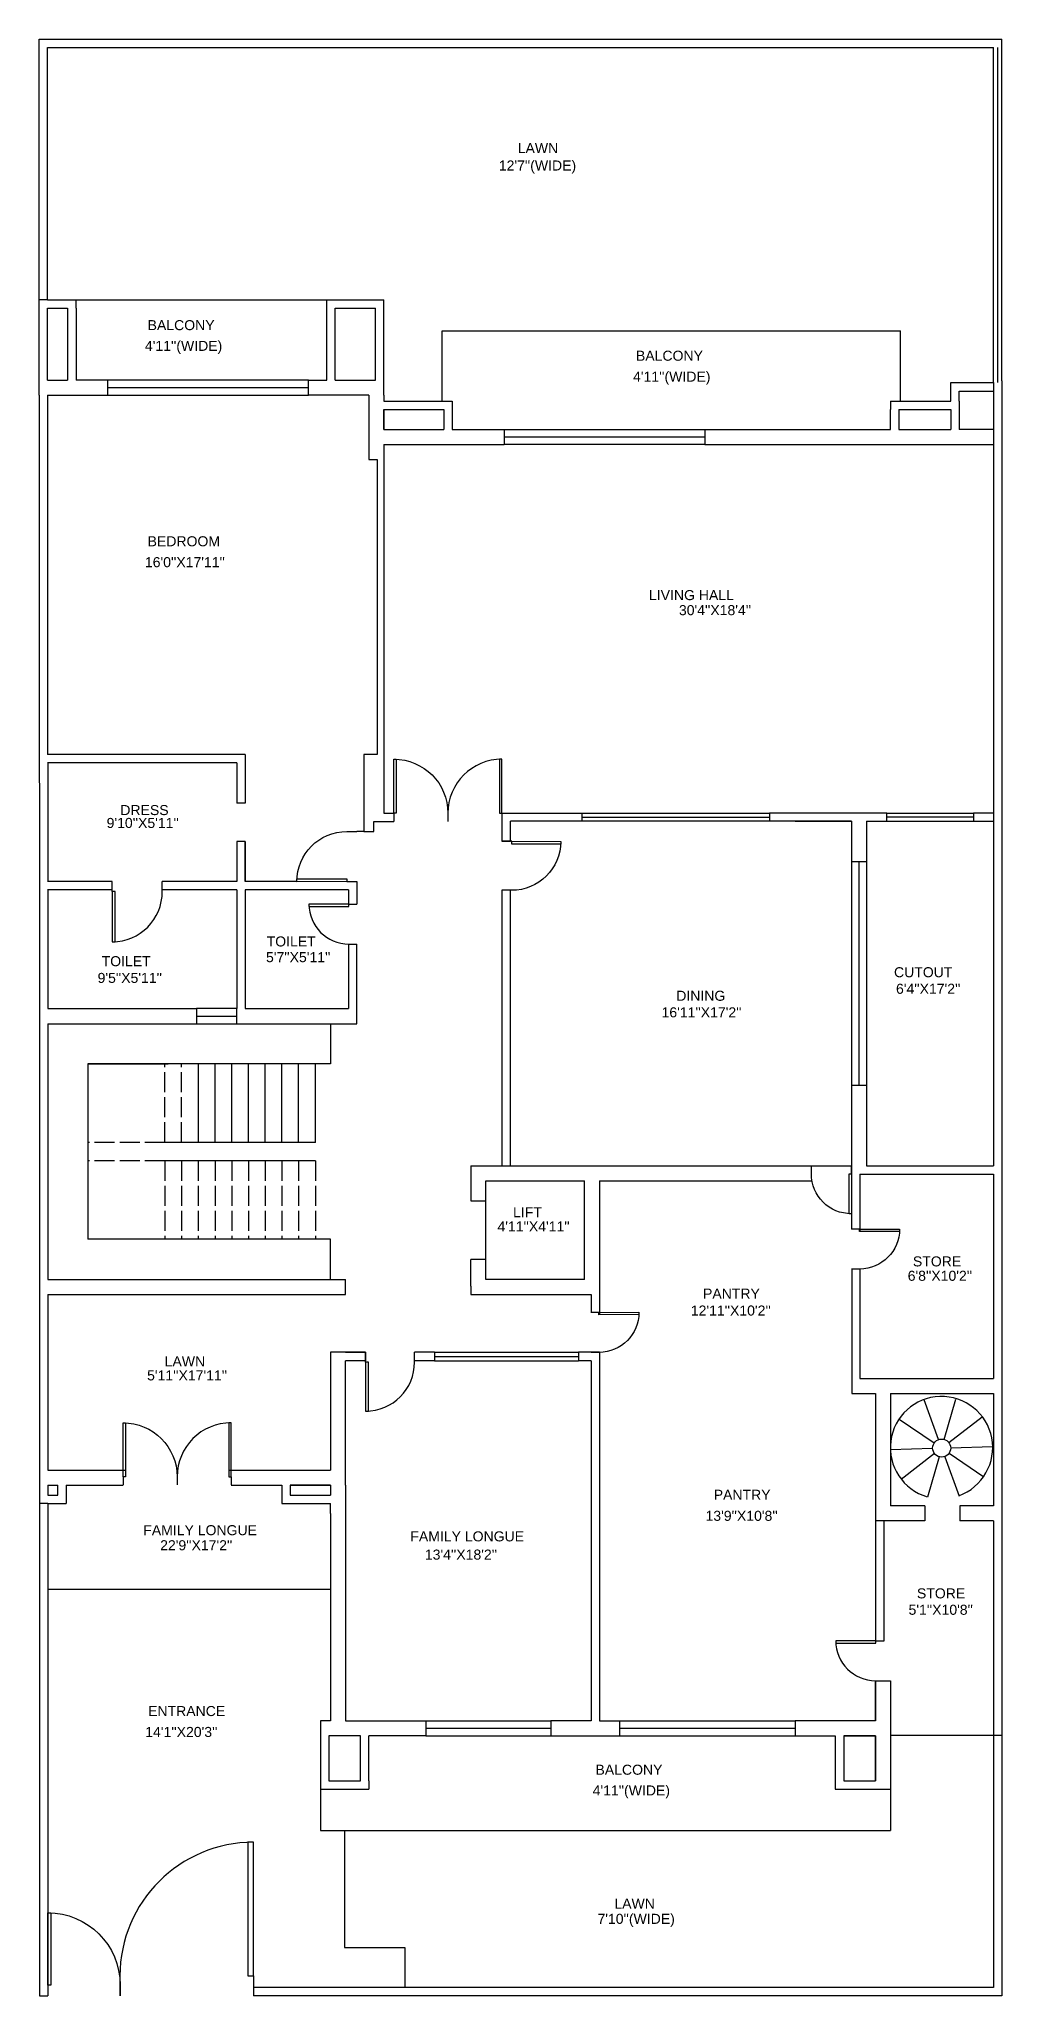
# Model space of a CAD drawing. Header units: inches. Extents: x -1026 to -449, y 207 to 1377.
import ezdxf

# ---------------------------------------------------------------- set-up
doc = ezdxf.new("R2010")
doc.units = ezdxf.units.IN
doc.header["$MEASUREMENT"] = 0
doc.linetypes.add('ACAD_ISO02W100', pattern=[15, 12, -3])
for name, color, linetype in [('BALCONY', 63, 'Continuous'), ('DOOR', 180, 'Continuous'), ('LIFT', 222, 'Continuous'), ('STAIRS', 100, 'Continuous'), ('TEXT', 11, 'Continuous'), ('WALL', 10, 'Continuous'), ('WINDOW', 42, 'Continuous')]:
    doc.layers.add(name, color=color, linetype=linetype)
doc.styles.get("Standard").update_dxf_attribs({"font": 'arial.ttf'})

# ---------------------------------------------------------------- blocks, each defined once
blk = doc.blocks.new('*U5')
blk.add_line((0, -12.6), (0, 12.6))
blk = doc.blocks.new('*U6')
at = {"layer": 'STAIRS', "color": 0, "linetype": 'ByBlock', "lineweight": -2, "transparency": 16777216}
blk.add_blockref('*U5', (67.5, 84.6), dxfattribs=at)
for p, rotation in [((56.9, 81.1), 35.99999999999999), ((78.1, 81.1), 324.0000000000001), ((50.4, 72.1), 72), ((84.6, 72.1), 288), ((50.4, 61), 108), ((56.9, 52), 144), ((67.5, 48.5), 180), ((78.1, 52), 216), ((84.6, 61), 252)]:
    blk.add_blockref('*U5', p, dxfattribs=dict(at, rotation=rotation))
blk = doc.blocks.new('*U4')
for p, q in [((-30, 0), (-30, -6)), ((0, 0), (0, -6))]:
    blk.add_line(p, q)
blk.add_lwpolyline([(0, 0), (0, 30), (-1.75, 30), (-1.75, 0)], close=True)
blk.add_arc((0, 0), 30, 90, 180)
blk = doc.blocks.new('*U3')
for p, q in [((0, 0), (0, -6)), ((-40, 0), (-40, -6))]:
    blk.add_line(p, q)
blk.add_lwpolyline([(0, 0), (0, 40), (-1.75, 40), (-1.75, 0)], close=True)
blk.add_arc((0, 0), 40, 90, 180)

msp = doc.modelspace()

# ---------------------------------------------------------------- linework, layer by layer
for p, q in [((-512.3, 1144), (-481.3, 1144)), ((-820.3, 914.5), (-814.4, 914.5)), ((-782, 914.5), (-782, 914.5)), ((-749.6, 897.6), (-744.6, 897.6)), ((-759.3, 694.5), (-700.3, 694.5)), ((-831.2, 591.9), (-831.2, 586.9)), ((-696.3, 591.9), (-696.3, 591.9)), ((-691.5, 591.9), (-696.3, 591.9)), ((-691.3, 591.9), (-691.3, 586.9)), ((-691.3, 591.9), (-691.3, 586.9)), ((-691.3, 591.9), (-691.3, 517.5)), ((-691.3, 579.9), (-691.3, 576.2)), ((-517.3, 576.2), (-517.3, 576.2)), ((-526.3, 395.3), (-526.3, 371.5))]:
    msp.add_line(p, q)
at = {"layer": 'BALCONY'}
for p, q in [((-1004.3, 1221.5), (-854.3, 1221.5)), ((-785.3, 1203), (-511.3, 1203)), ((-785.3, 1161), (-785.3, 1203)), ((-511.3, 1161), (-511.3, 1203)), ((-858.2, 330.5), (-858.2, 305.9)), ((-517.3, 330.5), (-517.3, 305.9)), ((-858.2, 305.9), (-829.2, 305.9)), ((-829.2, 305.9), (-517.3, 305.9))]:
    msp.add_line(p, q, dxfattribs=at)
at = {"layer": 'DOOR'}
for p, q in [((-832.3, 903.5), (-836.4, 903.5)), ((-521.4, 395.3), (-517.3, 395.3))]:
    msp.add_line(p, q, dxfattribs=at)
at = {"layer": 'LIFT'}
for p, q in [((-759.3, 694.5), (-700.3, 694.5)), ((-759.3, 635.5), (-759.3, 694.5)), ((-700.3, 635.5), (-700.3, 694.5)), ((-700.3, 635.5), (-759.3, 635.5))]:
    msp.add_line(p, q, dxfattribs=at)
at = {"layer": 'STAIRS'}
for p, q in [((-852.2, 788.5), (-852.2, 764.5)), ((-997.2, 764.5), (-997.2, 659.5)), ((-852.2, 764.5), (-997.2, 764.5)), ((-997.2, 764.5), (-949.2, 764.5)), ((-941.2, 764.5), (-951.2, 764.5)), ((-921.2, 764.5), (-931.2, 764.5)), ((-931.2, 764.5), (-931.2, 717.5)), ((-921.2, 717.5), (-921.2, 764.5)), ((-911.2, 717.5), (-911.2, 764.5)), ((-901.2, 717.5), (-901.2, 764.5)), ((-891.2, 717.5), (-891.2, 764.5)), ((-881.2, 717.5), (-881.2, 764.5)), ((-871.2, 717.5), (-871.2, 764.5)), ((-861.2, 717.5), (-861.2, 764.5)), ((-861.2, 717.5), (-951.2, 717.5)), ((-931.2, 717.5), (-941.2, 717.5)), ((-861.2, 706.5), (-951.2, 706.5)), ((-852.2, 659.5), (-997.2, 659.5)), ((-852.2, 635.5), (-852.2, 659.5))]:
    msp.add_line(p, q, dxfattribs=at)
at = {"layer": 'STAIRS', "linetype": 'ACAD_ISO02W100'}
for p, q in [((-951.2, 717.5), (-951.2, 764.5)), ((-941.2, 717.5), (-941.2, 764.5)), ((-951.2, 717.5), (-997.2, 717.5)), ((-951.2, 706.5), (-997.2, 706.5)), ((-951.2, 706.5), (-951.2, 659.5)), ((-941.2, 706.5), (-941.2, 659.5)), ((-931.2, 706.5), (-931.2, 659.5)), ((-921.2, 706.5), (-921.2, 659.5)), ((-911.2, 706.5), (-911.2, 659.5)), ((-901.2, 706.5), (-901.2, 659.5)), ((-891.2, 706.5), (-891.2, 659.5)), ((-881.2, 706.5), (-881.2, 659.5)), ((-871.2, 706.5), (-871.2, 659.5)), ((-861.2, 706.5), (-861.2, 659.5))]:
    msp.add_line(p, q, dxfattribs=at)
at = {"layer": 'STAIRS'}
msp.add_circle((-486.7, 534.6), 5.39, dxfattribs=at)
msp.add_arc((-486.8, 534.9), 30.6, 289.8309, 253.8309, dxfattribs=at)
at = {"layer": 'WALL'}
for p, q in [((-1026.3, 1221.5), (-1026.3, 1377.5)), ((-1026.3, 1377.5), (-450.7, 1377.5)), ((-1021.3, 1221.5), (-1021.3, 1372.5)), ((-1021.3, 1372.5), (-455.7, 1372.5)), ((-455.7, 1172), (-455.7, 1372.5)), ((-453.2, 1172), (-453.2, 1372.5)), ((-450.7, 1173), (-450.7, 1377.5)), ((-1026.3, 1173.5), (-1026.3, 1221.5)), ((-1026.3, 1173.5), (-1026.3, 1221.5)), ((-1021.3, 1221.5), (-1026.3, 1221.5)), ((-1021.3, 1221.5), (-1009.3, 1221.5)), ((-1009.3, 1221.5), (-1004.3, 1221.5)), ((-1004.3, 1216.5), (-1004.3, 1221.5)), ((-854.3, 1173.5), (-854.3, 1221.5)), ((-854.3, 1221.5), (-820.3, 1221.5)), ((-820.3, 1173.5), (-820.3, 1221.5)), ((-1021.3, 1173.5), (-1021.3, 1216.5)), ((-1021.3, 1216.5), (-1009.3, 1216.5)), ((-1009.3, 1216.5), (-1009.3, 1173.5)), ((-1004.3, 1216.5), (-1004.3, 1173.5)), ((-849.3, 1173.5), (-849.3, 1216.5)), ((-849.3, 1216.5), (-825.3, 1216.5)), ((-825.3, 1173.5), (-825.3, 1216.5)), ((-825.3, 1173.5), (-825.3, 1216.5)), ((-1026.3, 1164.5), (-1026.3, 1173.5)), ((-1021.3, 1173.5), (-1009.3, 1173.5)), ((-985.3, 1173.5), (-1004.3, 1173.5)), ((-865.3, 1173.5), (-854.3, 1173.5)), ((-849.3, 1173.5), (-844.3, 1173.5)), ((-844.3, 1173.5), (-825.3, 1173.5)), ((-820.3, 1164.5), (-820.3, 1173.5)), ((-481.3, 1172), (-464.3, 1172)), ((-481.3, 1167), (-481.3, 1172)), ((-464.3, 1172), (-455.7, 1172)), ((-455.7, 1172), (-455.7, 703.5)), ((-450.7, 1173), (-450.7, 491.1)), ((-1026.3, 1164.5), (-1026.3, 949.5)), ((-1026.3, 1164.5), (-1026.3, 995.5)), ((-1021.3, 1164.5), (-1021.3, 949.5)), ((-1021.3, 1164.5), (-1021.3, 995.5)), ((-1021.3, 1164.5), (-997.3, 1164.5)), ((-997.3, 1164.5), (-985.3, 1164.5)), ((-829.3, 1164.5), (-865.3, 1164.5)), ((-829.3, 1164.5), (-829.3, 1126)), ((-820.3, 1164.5), (-820.3, 1161)), ((-820.3, 1161), (-779.3, 1161)), ((-779.3, 1161), (-779.3, 1144)), ((-517.3, 1161), (-481.3, 1161)), ((-517.3, 1161), (-517.3, 1156)), ((-481.3, 1161), (-481.3, 1167)), ((-476.3, 1161), (-476.3, 1167)), ((-476.3, 1167), (-464.3, 1167)), ((-476.3, 1161), (-476.3, 1144)), ((-464.3, 1167), (-455.7, 1167)), ((-820.3, 1156), (-820.3, 1144)), ((-820.3, 1144), (-820.3, 1156)), ((-820.3, 1156), (-784.3, 1156)), ((-784.3, 1156), (-784.3, 1144)), ((-517.3, 1144), (-517.3, 1156)), ((-512.3, 1156), (-512.3, 1144)), ((-512.3, 1156), (-481.3, 1156)), ((-481.3, 1156), (-481.3, 1144)), ((-820.3, 1144), (-784.3, 1144)), ((-820.3, 1144), (-784.3, 1144)), ((-779.3, 1144), (-748.3, 1144)), ((-628.3, 1144), (-517.3, 1144)), ((-512.3, 1144), (-481.3, 1144)), ((-455.7, 1144), (-476.3, 1144)), ((-829.3, 1126), (-824.3, 1126)), ((-824.3, 1126), (-824.3, 949.5)), ((-820.3, 1135), (-820.3, 949.5)), ((-820.3, 1135), (-748.3, 1135)), ((-628.3, 1135), (-455.7, 1135)), ((-1026.3, 949.5), (-1026.2, 915.5)), ((-903.2, 949.5), (-1021.3, 949.5)), ((-903.2, 949.5), (-903.2, 920.5)), ((-829.3, 949.5), (-832.3, 949.5)), ((-832.3, 949.5), (-832.3, 903.5)), ((-824.3, 949.5), (-829.3, 949.5)), ((-820.3, 949.5), (-820.3, 914.5)), ((-908.2, 944.5), (-1021.3, 944.5)), ((-1021.2, 944.5), (-1021.2, 873.5)), ((-908.2, 944.5), (-908.2, 920.5)), ((-903.2, 944.5), (-903.2, 920.5)), ((-1026.2, 915.5), (-1026.2, 512.5)), ((-903.2, 920.5), (-908.2, 920.5)), ((-820.3, 914.5), (-814.3, 914.5)), ((-749.6, 914.5), (-725.6, 914.5)), ((-725.6, 914.5), (-701.6, 914.5)), ((-519.5, 914.5), (-589.6, 914.5)), ((-455.7, 914.5), (-467.7, 914.5)), ((-832.3, 903.5), (-826.3, 903.5)), ((-826.3, 903.5), (-826.3, 909.5)), ((-826.3, 909.5), (-820.3, 909.5)), ((-820.3, 909.5), (-814.3, 909.5)), ((-749.6, 909.6), (-749.6, 903.6)), ((-749.6, 903.6), (-749.6, 897.6)), ((-744.6, 897.6), (-744.6, 909.6)), ((-701.6, 909.6), (-744.6, 909.6)), ((-564.7, 909.6), (-589.6, 909.6)), ((-574.3, 909.6), (-540.7, 909.6)), ((-540.7, 909.6), (-564.7, 909.6)), ((-540.7, 909.6), (-540.7, 885.6)), ((-540.7, 909.6), (-540.7, 885.6)), ((-531.7, 909.6), (-531.7, 885.6)), ((-531.7, 909.6), (-467.7, 909.6)), ((-531.5, 909.6), (-519.5, 909.6)), ((-467.7, 909.6), (-455.7, 909.6)), ((-908.2, 897.5), (-908.2, 873.5)), ((-903.2, 897.5), (-908.2, 897.5)), ((-903.2, 897.5), (-903.2, 873.5)), ((-903.2, 873.5), (-903.2, 897.5)), ((-982.7, 873.5), (-1021.3, 873.5)), ((-982.7, 868.5), (-1021.3, 868.5)), ((-1021.2, 868.5), (-1021.2, 797.5)), ((-908.2, 873.5), (-952.7, 873.5)), ((-908.2, 868.5), (-952.7, 868.5)), ((-908.2, 868.5), (-908.2, 797.5)), ((-872.3, 873.5), (-903.2, 873.5)), ((-903.2, 868.5), (-903.2, 797.5)), ((-841.3, 868.5), (-903.2, 868.5)), ((-841.3, 868.5), (-841.3, 858.6)), ((-836.3, 873.5), (-836.3, 860)), ((-749.7, 868.3), (-749.7, 703.5)), ((-744.7, 868.3), (-744.7, 703.5)), ((-841.3, 836.1), (-841.3, 797.5)), ((-836.3, 788.5), (-836.4, 836)), ((-1021.2, 797.5), (-932.2, 797.5)), ((-903.2, 797.5), (-841.3, 797.5)), ((-1021.2, 788.5), (-1021.2, 635.5)), ((-1021.2, 788.5), (-932.2, 788.5)), ((-908.2, 788.5), (-836.3, 788.5)), ((-540.7, 751.6), (-540.7, 698.5)), ((-531.7, 751.6), (-531.7, 703.5)), ((-768.3, 703.5), (-540.7, 703.5)), ((-768.3, 703.5), (-768.3, 694.5)), ((-531.7, 703.5), (-526.3, 703.5)), ((-526.3, 703.5), (-455.7, 703.5)), ((-768.3, 694.5), (-768.3, 682.5)), ((-691.3, 694.5), (-691.3, 614.4)), ((-691.3, 694.5), (-599.3, 694.5)), ((-599.3, 694.5), (-564.2, 694.5)), ((-535.6, 698.5), (-455.7, 698.5)), ((-535.6, 698.5), (-535.6, 664.2)), ((-455.7, 698.5), (-455.7, 576.2)), ((-768.3, 682.5), (-759.3, 682.5)), ((-540.6, 674.8), (-540.6, 665.6)), ((-768.3, 631.5), (-768.3, 647.5)), ((-759.3, 647.5), (-768.3, 647.5)), ((-1021.2, 635.5), (-843.2, 635.5)), ((-843.2, 626.5), (-843.2, 635.5)), ((-540.5, 641.7), (-540.5, 576.2)), ((-535.6, 641.7), (-535.6, 576.2)), ((-1021.2, 626.5), (-1021.2, 521.5)), ((-1021.2, 626.5), (-852.2, 626.5)), ((-852.2, 626.5), (-843.2, 626.5)), ((-768.3, 631.5), (-768.3, 626.5)), ((-768.3, 626.5), (-696.3, 626.5)), ((-696.3, 626.5), (-696.3, 615.8)), ((-852.2, 591.9), (-852.2, 521.5)), ((-843.2, 591.9), (-852.2, 591.9)), ((-831.2, 591.9), (-843.2, 591.9)), ((-843.2, 591.9), (-831.2, 591.9)), ((-831.2, 586.9), (-843.2, 586.9)), ((-831.2, 586.9), (-843.2, 586.9)), ((-843.2, 512.5), (-843.2, 586.9)), ((-789.9, 591.9), (-801.9, 591.9)), ((-789.9, 586.9), (-801.9, 586.9)), ((-691.3, 591.9), (-703.9, 591.9)), ((-696.3, 586.9), (-703.9, 586.9)), ((-691.3, 591.9), (-696.3, 591.9)), ((-696.3, 586.9), (-696.3, 517.5)), ((-691.3, 591.9), (-691.3, 371.5)), ((-540.5, 576.2), (-540.5, 567.2)), ((-535.6, 576.2), (-455.7, 576.2)), ((-540.5, 567.2), (-526.3, 567.2)), ((-526.3, 567.2), (-526.3, 417.9)), ((-526.3, 567.2), (-526.3, 517.5)), ((-517.3, 567.2), (-517.3, 500.1)), ((-517.3, 567.2), (-455.7, 567.2)), ((-517.3, 567.2), (-517.3, 503.9)), ((-455.7, 567.2), (-455.7, 500.1)), ((-1021.2, 521.5), (-974.8, 521.5)), ((-912.9, 521.5), (-852.2, 521.5)), ((-696.3, 517.5), (-696.3, 371.5)), ((-1026.2, 512.5), (-1026.2, 501.5)), ((-1026.2, 504), (-1026.2, 206.9)), ((-1021.2, 512.5), (-1015.2, 512.5)), ((-1021.2, 512.5), (-1015.2, 512.5)), ((-1021.2, 512.5), (-1021.2, 506.5)), ((-1021.2, 506.5), (-1015.2, 506.5)), ((-1015.2, 506.5), (-1015.2, 512.5)), ((-1010.2, 512.5), (-976.2, 512.5)), ((-1010.2, 512.5), (-1010.2, 506.5)), ((-1010.2, 506.5), (-1010.2, 501.5)), ((-911.5, 512.5), (-881.2, 512.5)), ((-881.2, 512.5), (-881.2, 501.5)), ((-881.2, 512.5), (-881.2, 501.5)), ((-876.2, 512.5), (-852.2, 512.5)), ((-864.2, 512.5), (-876.2, 512.5)), ((-876.2, 512.5), (-876.2, 506.5)), ((-876.2, 506.5), (-852.2, 506.5)), ((-852.2, 512.5), (-864.2, 512.5)), ((-852.2, 512.5), (-864.2, 512.5)), ((-852.2, 512.5), (-852.2, 506.5)), ((-843.2, 512.5), (-843.2, 371.5)), ((-1021.2, 501.5), (-1026.2, 501.5)), ((-1021.2, 501.5), (-1015.2, 501.5)), ((-1021.2, 501.5), (-1021.2, 211.9)), ((-1015.2, 501.5), (-1010.2, 501.5)), ((-881.2, 501.5), (-852.2, 501.5)), ((-852.2, 495.5), (-852.2, 501.5)), ((-852.2, 495.5), (-852.2, 371.5)), ((-496.8, 500.1), (-517.3, 500.1)), ((-496.8, 500.1), (-496.8, 491.1)), ((-455.7, 500.1), (-475.9, 500.1)), ((-475.9, 500.1), (-475.9, 491.1)), ((-517.3, 491.1), (-526.3, 491.1)), ((-521.3, 491.1), (-521.3, 419.2)), ((-496.8, 491.1), (-517.3, 491.1)), ((-455.7, 491.1), (-475.9, 491.1)), ((-455.7, 491.1), (-455.7, 362.9)), ((-450.7, 491.1), (-450.7, 362.9)), ((-1021.2, 450.2), (-852.2, 450.2)), ((-526.3, 383.5), (-526.3, 395.5)), ((-517.3, 395.3), (-517.3, 330.5)), ((-526.3, 371.5), (-526.3, 383.5)), ((-852.2, 371.5), (-858.2, 371.5)), ((-858.2, 371.5), (-858.2, 335.5)), ((-843.2, 371.5), (-795.2, 371.5)), ((-696.3, 371.5), (-720.3, 371.5)), ((-691.3, 371.5), (-679.3, 371.5)), ((-526.3, 371.5), (-574.3, 371.5)), ((-517.3, 362.9), (-450.7, 362.9)), ((-455.7, 362.9), (-455.7, 290.9)), ((-450.7, 362.9), (-450.7, 290.9)), ((-853.2, 362.5), (-853.2, 335.5)), ((-834.2, 362.5), (-853.2, 362.5)), ((-834.2, 335.5), (-834.2, 362.5)), ((-829.2, 335.5), (-829.2, 362.5)), ((-795.2, 362.5), (-829.2, 362.5)), ((-720.3, 362.5), (-679.3, 362.5)), ((-574.3, 362.5), (-550.3, 362.5)), ((-550.3, 362.5), (-550.3, 335.5)), ((-545.3, 362.5), (-526.3, 362.5)), ((-545.3, 362.5), (-545.3, 335.5)), ((-526.3, 362.5), (-545.3, 362.5)), ((-526.3, 362.5), (-526.3, 335.5)), ((-526.3, 335.5), (-526.3, 362.5)), ((-858.2, 335.5), (-858.2, 330.5)), ((-858.2, 330.5), (-834.2, 330.5)), ((-853.2, 335.5), (-834.2, 335.5)), ((-834.2, 330.5), (-829.2, 330.5)), ((-829.2, 335.5), (-829.2, 330.5)), ((-550.3, 335.5), (-550.3, 330.5)), ((-550.3, 330.5), (-526.3, 330.5)), ((-545.3, 335.5), (-526.3, 335.5)), ((-526.3, 330.5), (-517.3, 330.5)), ((-843.7, 305.9), (-843.7, 235.9)), ((-455.7, 290.9), (-455.7, 242.9)), ((-450.7, 290.9), (-450.7, 242.9)), ((-843.7, 235.9), (-819.7, 235.9)), ((-819.7, 235.9), (-807.7, 235.9)), ((-807.7, 235.9), (-807.7, 211.9)), ((-455.7, 242.9), (-455.7, 211.9)), ((-450.7, 242.9), (-450.7, 206.9)), ((-455.7, 211.9), (-898.1, 211.9)), ((-1026.2, 206.9), (-1021.2, 206.9)), ((-450.7, 206.9), (-898.1, 206.9))]:
    msp.add_line(p, q, dxfattribs=at)
at = {"layer": 'WINDOW'}
for p, q in [((-985.3, 1164.5), (-985.3, 1173.5)), ((-865.3, 1173.5), (-985.3, 1173.5)), ((-865.3, 1164.5), (-865.3, 1173.5)), ((-985.3, 1169), (-865.3, 1169)), ((-985.3, 1164.5), (-865.3, 1164.5)), ((-748.3, 1144), (-748.3, 1135)), ((-748.3, 1144), (-628.3, 1144)), ((-748.3, 1139.5), (-628.3, 1139.5)), ((-628.3, 1144), (-628.3, 1135)), ((-628.3, 1135), (-748.3, 1135)), ((-701.6, 909.6), (-701.6, 914.5)), ((-701.6, 914.5), (-589.6, 914.5)), ((-589.6, 914.5), (-589.6, 909.6)), ((-519.5, 909.6), (-519.5, 914.5)), ((-519.5, 914.5), (-467.7, 914.5)), ((-467.7, 914.5), (-467.7, 909.6)), ((-701.6, 912), (-589.6, 912)), ((-589.6, 909.6), (-701.6, 909.6)), ((-467.7, 912), (-519.5, 912)), ((-519.5, 909.6), (-467.7, 909.6)), ((-540.7, 885.6), (-531.7, 885.6)), ((-540.7, 885.6), (-540.7, 751.6)), ((-536.2, 885.6), (-536.2, 751.6)), ((-531.7, 885.6), (-531.7, 751.6)), ((-920.2, 797.5), (-932.2, 797.5)), ((-932.2, 797.5), (-932.2, 788.5)), ((-908.2, 797.5), (-920.2, 797.5)), ((-908.2, 788.5), (-908.2, 797.5)), ((-932.2, 793), (-908.2, 793)), ((-932.2, 788.5), (-920.2, 788.5)), ((-920.2, 788.5), (-908.2, 788.5)), ((-531.7, 751.6), (-540.7, 751.6)), ((-789.9, 591.9), (-789.9, 586.9)), ((-789.9, 591.9), (-703.9, 591.9)), ((-789.9, 589.4), (-703.9, 589.4)), ((-789.9, 586.9), (-703.9, 586.9)), ((-703.9, 591.9), (-703.9, 586.9)), ((-795.2, 371.5), (-795.2, 362.5)), ((-795.2, 371.5), (-720.3, 371.5)), ((-795.2, 367), (-720.3, 367)), ((-720.3, 371.5), (-720.3, 362.5)), ((-679.3, 371.5), (-679.3, 362.5)), ((-679.3, 371.5), (-574.3, 371.5)), ((-679.3, 367), (-574.3, 367)), ((-574.3, 371.5), (-574.3, 362.5)), ((-795.2, 362.5), (-720.3, 362.5)), ((-679.3, 362.5), (-574.3, 362.5))]:
    msp.add_line(p, q, dxfattribs=at)

# ---------------------------------------------------------------- block references
at = {"layer": 'DOOR'}
for name, p, xscale, yscale, zscale, rotation in [('*U3', (-814.3, 914.4), -0.8091845978120433, 0.8091845978120433, 0.8091845978120433, 359.9999999999981), ('*U4', (-743.8, 897.6), -0.9770007758594038, 0.9770007758594038, 0.9770007758594038, 269.8603968178145), ('*U4', (-841.1, 860), 0.7971790317169707, 0.7971790317169707, 0.7971790317169707, 89.86039681779259), ('*U4', (-540.7, 698.7), -0.7971790317169707, 0.7971790317169706, 0.7971790317169706, 180.1396031822075), ('*U4', (-535.8, 665.6), -0.7971790317169707, 0.7971790317169707, 0.7971790317169707, 270.1396031822074), ('*U4', (-691.6, 615.8), -0.7971790317169707, 0.7971790317169707, 0.7971790317169707, 270.1396031822074), ('*U4', (-831.2, 586), 0.9770007758594038, 0.9770007758594038, 0.9770007758594038, 180.1396031821855), ('*U3', (-976.2, 517.4), -0.8091845978120433, 0.8091845978120433, 0.8091845978120433, 359.9999999999981), ('*U4', (-526.1, 419.3), 0.7971790317169707, 0.7971790317169707, 0.7971790317169707, 89.86039681779259), ('*U3', (-1021.2, 213.4), -1.081192920054542, 1.081192920054542, 1.081192920054542, 359.9999999999981)]:
    msp.add_blockref(name, p, dxfattribs=dict(at, xscale=xscale, yscale=yscale, zscale=zscale, rotation=rotation))
for p, xscale, yscale, zscale in [((-749.6, 914.4), 0.8091845978120433, 0.8091845978120433, 0.8091845978120433), ((-911.5, 517.4), 0.8091845978120433, 0.8091845978120433, 0.8091845978120433), ((-898.1, 218.9), 1.998194321537133, 1.998194321537133, 1.998194321537133)]:
    msp.add_blockref('*U3', p, dxfattribs=dict(at, xscale=xscale, yscale=yscale, zscale=zscale))
at = {"layer": 'DOOR', "xscale": -1, "rotation": 90.13960318220741}
msp.add_blockref('*U4', (-842.3, 873.5), dxfattribs=at)
at = {"layer": 'DOOR', "rotation": 180.1396031821854}
msp.add_blockref('*U4', (-982.7, 867.5), dxfattribs=at)
at = {"layer": 'STAIRS', "xscale": -1, "rotation": 199.8308548104389}
msp.add_blockref('*U6', (-572.8, 574.3), dxfattribs=at)

# ---------------------------------------------------------------- texts
at = {"layer": 'TEXT'}
for s, p in [('LAWN', (-740.2, 1309.3)), ("12'7''(WIDE)", (-751.5, 1298.9)), ('BALCONY', (-961.5, 1203.4)), ("4'11''(WIDE)", (-963.1, 1191)), ('BALCONY', (-669.5, 1185.1)), ("4'11''(WIDE)", (-671.2, 1172.6)), ('BEDROOM', (-961.5, 1074.1)), ("16'0''X17'11''", (-963.1, 1061.6)), ('LIVING HALL', (-661.7, 1041.9)), ("30'4''X18'4''", (-643.8, 1032.9)), ('DRESS', (-977.8, 913.3)), ("9'10''X5'11''", (-986, 905.6)), ("5'7''X5'11''", (-890.7, 825.3)), ('TOILET', (-890.3, 834.7)), ('TOILET', (-989, 822.9)), ('CUTOUT', (-515.2, 816.3)), ("9'5''X5'11''", (-991.4, 812.9)), ('DINING', (-645.4, 802.2)), ("6'4''X17'2''", (-514, 806.4)), ("16'11''X17'2''", (-654.2, 792.3)), ("4'11''X4'11''", (-752.3, 664.2)), ('LIFT', (-743, 672.7)), ('STORE', (-503.9, 643.3)), ("6'8''X10'2''", (-507, 634.7)), ('PANTRY', (-629.4, 624)), ("12'11''X10'2''", (-636.7, 613.9)), ('LAWN', (-951.3, 583.5)), ("5'11''X17'11''", (-961.8, 575.1)), ('PANTRY', (-623, 503.7)), ("13'9''X10'8''", (-627.9, 491.1)), ('FAMILY LONGUE', (-964.1, 482.5)), ('FAMILY LONGUE', (-804.4, 478.8)), ("22'9''X17'2''", (-954, 473.5)), ("13'4''X18'2''", (-795.7, 467.9)), ('STORE', (-501.5, 444.7)), ("5'1''X10'8''", (-506.5, 434.9)), ('ENTRANCE', (-961.2, 374.3)), ("14'1''X20'3''", (-962.9, 361.8)), ('BALCONY', (-693.7, 339.2)), ("4'11''(WIDE)", (-695.4, 326.8)), ('LAWN', (-682.4, 259.1)), ("7'10''(WIDE)", (-692.5, 250))]:
    msp.add_text(s, height=6, dxfattribs=at).set_placement(p)

doc.saveas('drawing.dxf')
